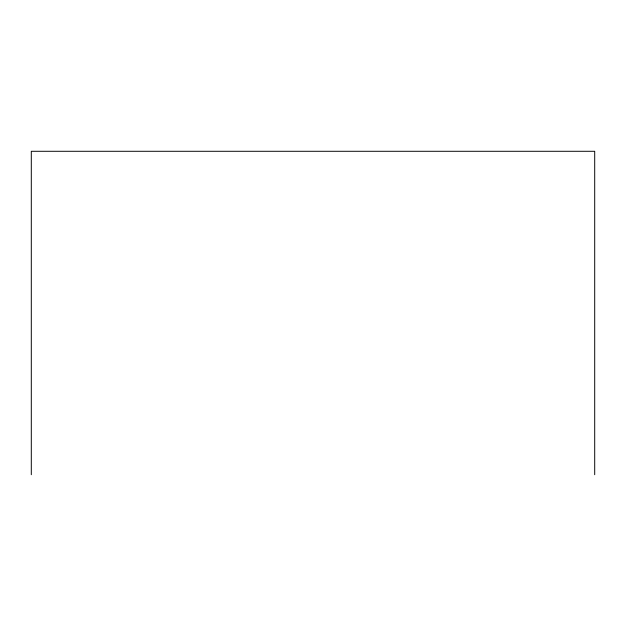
<?xml version="1.0" encoding="UTF-8"?>
<svg xmlns="http://www.w3.org/2000/svg" width="626" height="626" viewBox="0 0 626 626"><rect width="100%" height="100%" fill="white"/><g stroke="black" fill="none" stroke-linecap="round" stroke-linejoin="round"><path stroke-width="0.94" d="M594.7 474.711L594.7 151.289L31.3 151.289L31.3 474.711"/></g></svg>
